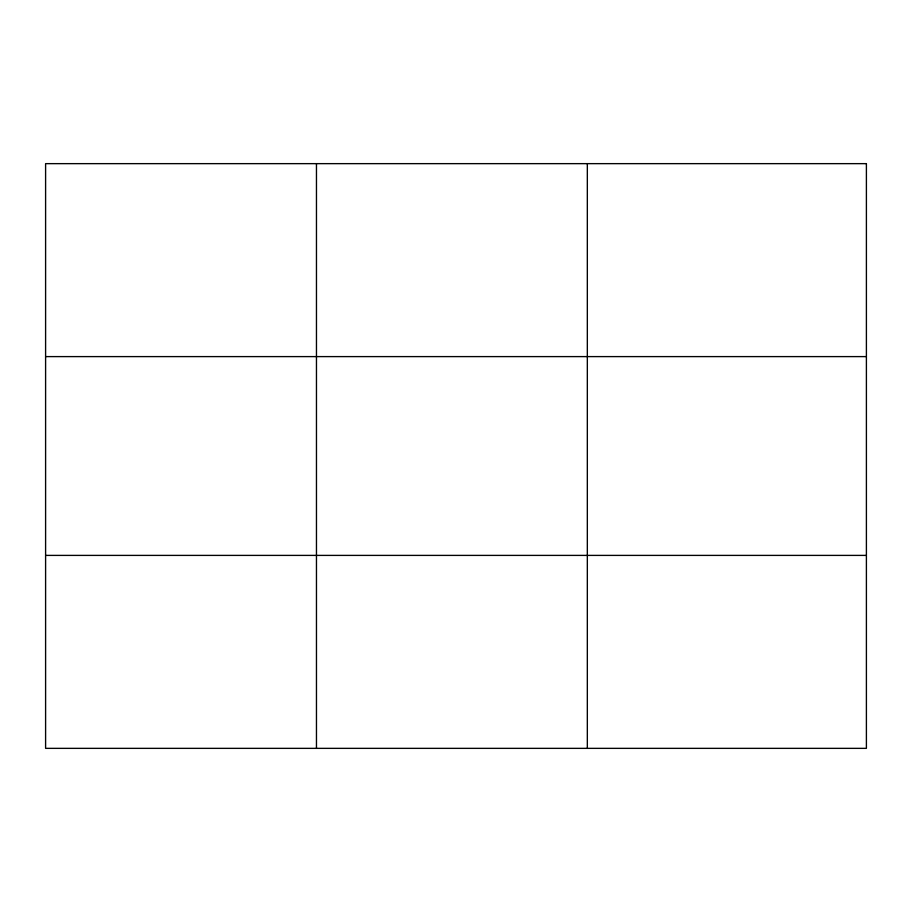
<?xml version="1.0" encoding="UTF-8"?>
<svg xmlns="http://www.w3.org/2000/svg" width="912" height="912" viewBox="0 0 912 912"><rect width="100%" height="100%" fill="white"/><g stroke="black" fill="none" stroke-linecap="round" stroke-linejoin="round"><path stroke-width="1.37" d="M316.464 163.647L316.464 748.353M587.328 163.647L587.328 748.353M45.6 356.603L866.4 356.603M45.6 555.397L866.4 555.397M866.4 163.647L866.4 748.353L45.6 748.353L45.6 163.647L866.4 163.647"/></g></svg>
